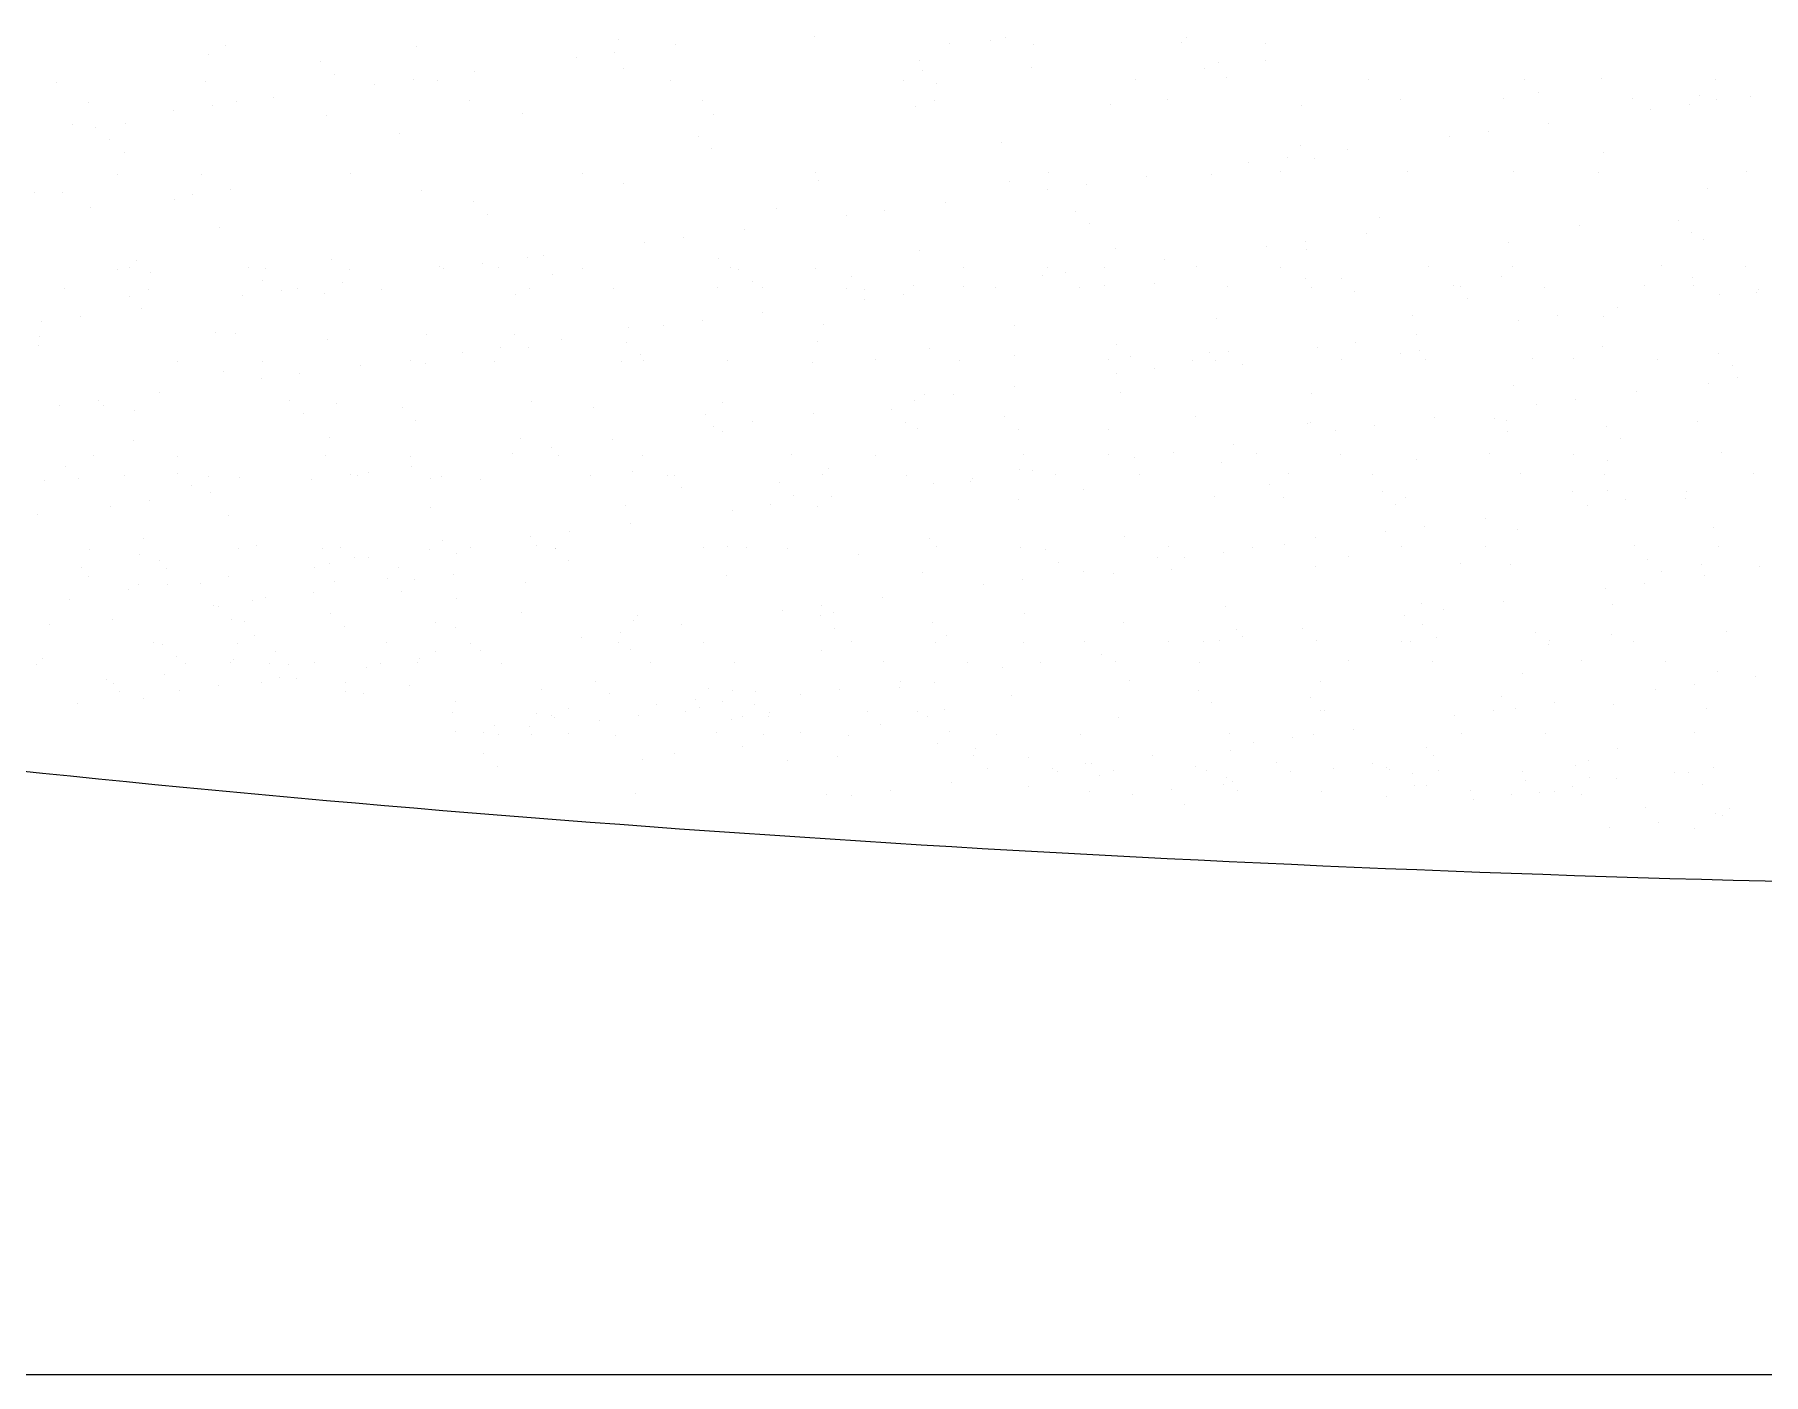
# Model space of a CAD drawing. Header units: millimetres. Extents: x -394 to 6212, y -2458 to 809.
# Drawn here: x 4822.41 to 4845.56, y -2280.17 to -2262.24 of the extents above; entities that cross this region are included whole.
import ezdxf

# ---------------------------------------------------------------- set-up
doc = ezdxf.new("R2010")
doc.units = ezdxf.units.MM
doc.layers.add('2', color=2, linetype='Continuous', lineweight=18, true_color=0xffff00)
doc.layers.add('LAYER2', color=2, linetype='Continuous', lineweight=25)

msp = doc.modelspace()

# ---------------------------------------------------------------- linework, layer by layer
at = {"layer": '2'}
for p, q in [((4824.97283, -2262.38586), (4824.97283, -2262.38586)), ((4830.23181, -2262.30082), (4830.23181, -2262.30082)), ((4830.9955, -2262.37256), (4830.9955, -2262.37256)), ((4832.8494, -2262.26743), (4832.8494, -2262.26743)), ((4834.65643, -2262.35442), (4834.65643, -2262.35442)), ((4835.21428, -2262.31034), (4835.21428, -2262.31034)), ((4835.40749, -2262.2797), (4835.40749, -2262.2797)), ((4835.78254, -2262.36304), (4835.78254, -2262.36304)), ((4837.77057, -2262.34876), (4837.77057, -2262.34876)), ((4837.83187, -2262.27695), (4837.83187, -2262.27695)), ((4838.89668, -2262.35738), (4838.89668, -2262.35738)), ((4824.73523, -2262.50055), (4824.73523, -2262.50055)), ((4826.23968, -2262.59822), (4826.23968, -2262.59822)), ((4827.53092, -2262.39813), (4827.53092, -2262.39813)), ((4829.662, -2262.54812), (4829.662, -2262.54812)), ((4830.18251, -2262.47959), (4830.18251, -2262.47959)), ((4834.25932, -2262.57884), (4834.25932, -2262.57884)), ((4838.26077, -2262.61321), (4838.26077, -2262.61321)), ((4838.8905, -2262.58162), (4838.8905, -2262.58162)), ((4826.424, -2262.76711), (4826.424, -2262.76711)), ((4827.49074, -2262.83397), (4827.49074, -2262.83397)), ((4828.30373, -2262.72694), (4828.30373, -2262.72694)), ((4830.30011, -2262.68664), (4830.30011, -2262.68664)), ((4830.92746, -2262.85088), (4830.92746, -2262.85088)), ((4834.0416, -2262.84523), (4834.0416, -2262.84523)), ((4834.30156, -2262.72101), (4834.30156, -2262.72101)), ((4835.76377, -2262.67651), (4835.76377, -2262.67651)), ((4837.15574, -2262.83957), (4837.15574, -2262.83957)), ((4838.07751, -2262.68865), (4838.07751, -2262.68865)), ((4838.36199, -2262.80943), (4838.36199, -2262.80943)), ((4840.26988, -2262.83391), (4840.26988, -2262.83391)), ((4842.36344, -2262.8438), (4842.36344, -2262.8438)), ((4843.38402, -2262.82825), (4843.38402, -2262.82825)), ((4844.91943, -2262.83455), (4844.91943, -2262.83455)), ((4822.71114, -2262.87648), (4822.71114, -2262.87648)), ((4824.69917, -2262.8622), (4824.69917, -2262.8622)), ((4825.61195, -2263.08132), (4825.61195, -2263.08132)), ((4826.97023, -2262.9025), (4826.97023, -2262.9025)), ((4827.81332, -2262.85654), (4827.81332, -2262.85654)), ((4834.48588, -2262.8899), (4834.48588, -2262.8899)), ((4842.54776, -2263.01269), (4842.54776, -2263.01269)), ((4844.69576, -2263.0532), (4844.69576, -2263.0532)), ((4845.37636, -2263.06843), (4845.37636, -2263.06843)), ((4823.13284, -2263.14513), (4823.13284, -2263.14513)), ((4824.27846, -2263.25688), (4824.27846, -2263.25688)), ((4824.79897, -2263.18835), (4824.79897, -2263.18835)), ((4825.12087, -2263.13085), (4825.12087, -2263.13085)), ((4828.23501, -2263.12519), (4828.23501, -2263.12519)), ((4828.94261, -2263.29006), (4828.94261, -2263.29006)), ((4831.34915, -2263.11953), (4831.34915, -2263.11953)), ((4831.5007, -2263.30233), (4831.5007, -2263.30233)), ((4834.2016, -2263.20502), (4834.2016, -2263.20502)), ((4834.46329, -2263.11388), (4834.46329, -2263.11388)), ((4836.81919, -2263.17163), (4836.81919, -2263.17163)), ((4837.57744, -2263.10822), (4837.57744, -2263.10822)), ((4839.37728, -2263.1839), (4839.37728, -2263.1839)), ((4840.69158, -2263.10256), (4840.69158, -2263.10256)), ((4842.07817, -2263.08659), (4842.07817, -2263.08659)), ((4843.80572, -2263.0969), (4843.80572, -2263.0969)), ((4844.04286, -2263.24399), (4844.04286, -2263.24399)), ((4844.56337, -2263.17547), (4844.56337, -2263.17547)), ((4844.93183, -2263.10552), (4844.93183, -2263.10552)), ((4822.92018, -2263.4357), (4822.92018, -2263.4357)), ((4823.23355, -2263.47589), (4823.23355, -2263.47589)), ((4823.62413, -2263.42075), (4823.62413, -2263.42075)), ((4826.32502, -2263.32344), (4826.32502, -2263.32344)), ((4841.8716, -2263.52984), (4841.8716, -2263.52984)), ((4842.68459, -2263.42281), (4842.68459, -2263.42281)), ((4823.41787, -2263.64479), (4823.41787, -2263.64479)), ((4827.29398, -2263.56431), (4827.29398, -2263.56431)), ((4831.29543, -2263.59868), (4831.29543, -2263.59868)), ((4831.47975, -2263.76758), (4831.47975, -2263.76758)), ((4835.35587, -2263.6871), (4835.35587, -2263.6871)), ((4839.35732, -2263.72147), (4839.35732, -2263.72147)), ((4839.99281, -2263.77719), (4839.99281, -2263.77719)), ((4841.35109, -2263.59837), (4841.35109, -2263.59837)), ((4823.61578, -2263.81355), (4823.61578, -2263.81355)), ((4838.65932, -2263.95275), (4838.65932, -2263.95275)), ((4839.17983, -2263.88422), (4839.17983, -2263.88422)), ((4839.54164, -2263.89037), (4839.54164, -2263.89037)), ((4843.41775, -2263.80989), (4843.41775, -2263.80989)), ((4823.52483, -2264.10365), (4823.52483, -2264.10365)), ((4824.65094, -2264.11227), (4824.65094, -2264.11227)), ((4826.63897, -2264.09799), (4826.63897, -2264.09799)), ((4829.75312, -2264.09233), (4829.75312, -2264.09233)), ((4830.29481, -2264.22764), (4830.29481, -2264.22764)), ((4832.86726, -2264.08667), (4832.86726, -2264.08667)), ((4832.9124, -2264.19425), (4832.9124, -2264.19425)), ((4835.47049, -2264.20652), (4835.47049, -2264.20652)), ((4835.9814, -2264.08102), (4835.9814, -2264.08102)), ((4836.48806, -2264.2386), (4836.48806, -2264.2386)), ((4837.30104, -2264.13157), (4837.30104, -2264.13157)), ((4838.17138, -2264.10922), (4838.17138, -2264.10922)), ((4839.09554, -2264.07536), (4839.09554, -2264.07536)), ((4840.78897, -2264.07583), (4840.78897, -2264.07583)), ((4842.20968, -2264.0697), (4842.20968, -2264.0697)), ((4843.34706, -2264.0881), (4843.34706, -2264.0881)), ((4845.32382, -2264.06404), (4845.32382, -2264.06404)), ((4822.41823, -2264.34607), (4822.41823, -2264.34607)), ((4822.78341, -2264.34432), (4822.78341, -2264.34432)), ((4824.28786, -2264.44199), (4824.28786, -2264.44199)), ((4824.52272, -2264.37472), (4824.52272, -2264.37472)), ((4825.03582, -2264.31268), (4825.03582, -2264.31268)), ((4827.59391, -2264.32495), (4827.59391, -2264.32495)), ((4835.96755, -2264.30713), (4835.96755, -2264.30713)), ((4844.80764, -2264.29331), (4844.80764, -2264.29331)), ((4823.16444, -2264.55354), (4823.16444, -2264.55354)), ((4828.28931, -2264.47636), (4828.28931, -2264.47636)), ((4828.47363, -2264.64526), (4828.47363, -2264.64526)), ((4832.34974, -2264.56478), (4832.34974, -2264.56478)), ((4833.27577, -2264.66151), (4833.27577, -2264.66151)), ((4833.79628, -2264.59298), (4833.79628, -2264.59298)), ((4834.60927, -2264.48595), (4834.60927, -2264.48595)), ((4836.35119, -2264.59915), (4836.35119, -2264.59915)), ((4840.41162, -2264.68757), (4840.41162, -2264.68757)), ((4824.88467, -2264.81506), (4824.88467, -2264.81506)), ((4831.91749, -2264.84033), (4831.91749, -2264.84033)), ((4836.53551, -2264.76805), (4836.53551, -2264.76805)), ((4840.23708, -2264.89504), (4840.23708, -2264.89504)), ((4843.09295, -2264.79317), (4843.09295, -2264.79317)), ((4844.41308, -2264.72194), (4844.41308, -2264.72194)), ((4844.59739, -2264.89083), (4844.59739, -2264.89083)), ((4830.584, -2265.01589), (4830.584, -2265.01589)), ((4831.10451, -2264.94736), (4831.10451, -2264.94736)), ((4834.26459, -2265.13184), (4834.26459, -2265.13184)), ((4836.88218, -2265.09845), (4836.88218, -2265.09845)), ((4838.90358, -2265.07059), (4838.90358, -2265.07059)), ((4839.42409, -2265.00207), (4839.42409, -2265.00207)), ((4839.44027, -2265.11072), (4839.44027, -2265.11072)), ((4842.14116, -2265.01341), (4842.14116, -2265.01341)), ((4844.75875, -2264.98003), (4844.75875, -2264.98003)), ((4823.51877, -2265.38058), (4823.51877, -2265.38058)), ((4823.68712, -2265.34758), (4823.68712, -2265.34758)), ((4823.77873, -2265.25636), (4823.77873, -2265.25636)), ((4825.28318, -2265.35403), (4825.28318, -2265.35403)), ((4825.5068, -2265.36631), (4825.5068, -2265.36631)), ((4826.38802, -2265.25027), (4826.38802, -2265.25027)), ((4826.63291, -2265.37492), (4826.63291, -2265.37492)), ((4827.83917, -2265.34478), (4827.83917, -2265.34478)), ((4827.89223, -2265.37026), (4827.89223, -2265.37026)), ((4828.41274, -2265.30174), (4828.41274, -2265.30174)), ((4828.62094, -2265.36065), (4828.62094, -2265.36065)), ((4829.00561, -2265.21688), (4829.00561, -2265.21688)), ((4829.22572, -2265.19471), (4829.22572, -2265.19471)), ((4829.74705, -2265.36927), (4829.74705, -2265.36927)), ((4831.5637, -2265.22915), (4831.5637, -2265.22915)), ((4831.73509, -2265.35499), (4831.73509, -2265.35499)), ((4831.84062, -2265.37915), (4831.84062, -2265.37915)), ((4832.8612, -2265.36361), (4832.8612, -2265.36361)), ((4834.84923, -2265.34933), (4834.84923, -2265.34933)), ((4835.97534, -2265.35795), (4835.97534, -2265.35795)), ((4836.73232, -2265.35645), (4836.73232, -2265.35645)), ((4837.5453, -2265.24941), (4837.5453, -2265.24941)), ((4837.96337, -2265.34367), (4837.96337, -2265.34367)), ((4839.08948, -2265.35229), (4839.08948, -2265.35229)), ((4841.07751, -2265.33801), (4841.07751, -2265.33801)), ((4842.20362, -2265.34663), (4842.20362, -2265.34663)), ((4844.19165, -2265.33235), (4844.19165, -2265.33235)), ((4845.31776, -2265.34097), (4845.31776, -2265.34097)), ((4823.96305, -2265.42526), (4823.96305, -2265.42526)), ((4825.4675, -2265.52293), (4825.4675, -2265.52293)), ((4826.53395, -2265.54908), (4826.53395, -2265.54908)), ((4829.34361, -2265.44245), (4829.34361, -2265.44245)), ((4831.55534, -2265.62195), (4831.55534, -2265.62195)), ((4832.02494, -2265.54805), (4832.02494, -2265.54805)), ((4832.15678, -2265.62364), (4832.15678, -2265.62364)), ((4833.34506, -2265.47682), (4833.34506, -2265.47682)), ((4834.17293, -2265.58856), (4834.17293, -2265.58856)), ((4834.85353, -2265.60379), (4834.85353, -2265.60379)), ((4835.27092, -2265.61798), (4835.27092, -2265.61798)), ((4835.90105, -2265.46757), (4835.90105, -2265.46757)), ((4836.21181, -2265.42497), (4836.21181, -2265.42497)), ((4836.39703, -2265.6266), (4836.39703, -2265.6266)), ((4836.73102, -2265.60083), (4836.73102, -2265.60083)), ((4837.4055, -2265.56524), (4837.4055, -2265.56524)), ((4838.38506, -2265.61232), (4838.38506, -2265.61232)), ((4839.43192, -2265.50352), (4839.43192, -2265.50352)), ((4839.51118, -2265.62094), (4839.51118, -2265.62094)), ((4839.9025, -2265.50194), (4839.9025, -2265.50194)), ((4841.40695, -2265.59961), (4841.40695, -2265.59961)), ((4841.49921, -2265.60666), (4841.49921, -2265.60666)), ((4842.04951, -2265.47013), (4842.04951, -2265.47013)), ((4842.62532, -2265.61528), (4842.62532, -2265.61528)), ((4843.96293, -2265.59036), (4843.96293, -2265.59036)), ((4844.6076, -2265.4824), (4844.6076, -2265.4824)), ((4844.61335, -2265.601), (4844.61335, -2265.601)), ((4822.81436, -2265.64061), (4822.81436, -2265.64061)), ((4823.67877, -2265.74038), (4823.67877, -2265.74038)), ((4823.94047, -2265.64923), (4823.94047, -2265.64923)), ((4825.20046, -2265.72464), (4825.20046, -2265.72464)), ((4825.72096, -2265.65612), (4825.72096, -2265.65612)), ((4825.9285, -2265.63496), (4825.9285, -2265.63496)), ((4826.29636, -2265.70699), (4826.29636, -2265.70699)), ((4827.05461, -2265.64357), (4827.05461, -2265.64357)), ((4828.85445, -2265.71926), (4828.85445, -2265.71926)), ((4829.04264, -2265.6293), (4829.04264, -2265.6293)), ((4830.16875, -2265.63792), (4830.16875, -2265.63792)), ((4833.28289, -2265.63226), (4833.28289, -2265.63226)), ((4833.52004, -2265.77935), (4833.52004, -2265.77935)), ((4833.52938, -2265.64572), (4833.52938, -2265.64572)), ((4834.04055, -2265.71082), (4834.04055, -2265.71082)), ((4840.08682, -2265.67084), (4840.08682, -2265.67084)), ((4841.59127, -2265.76851), (4841.59127, -2265.76851)), ((4844.96486, -2265.71176), (4844.96486, -2265.71176)), ((4845.46738, -2265.68803), (4845.46738, -2265.68803)), ((4845.48537, -2265.64323), (4845.48537, -2265.64323)), ((4822.50868, -2266.07902), (4822.50868, -2266.07902)), ((4823.02919, -2266.0105), (4823.02919, -2266.0105)), ((4823.84218, -2265.90346), (4823.84218, -2265.90346)), ((4831.34877, -2266.0652), (4831.34877, -2266.0652)), ((4832.16176, -2265.95817), (4832.16176, -2265.95817)), ((4838.23437, -2266.03604), (4838.23437, -2266.03604)), ((4840.85196, -2266.00265), (4840.85196, -2266.00265)), ((4842.27309, -2266.06614), (4842.27309, -2266.06614)), ((4842.7936, -2265.99761), (4842.7936, -2265.99761)), ((4843.41005, -2266.01492), (4843.41005, -2266.01492)), ((4843.60658, -2265.89058), (4843.60658, -2265.89058)), ((4822.48123, -2266.27289), (4822.48123, -2266.27289)), ((4824.83304, -2266.22246), (4824.83304, -2266.22246)), ((4825.09882, -2266.23951), (4825.09882, -2266.23951)), ((4826.33749, -2266.32013), (4826.33749, -2266.32013)), ((4827.65691, -2266.25177), (4827.65691, -2266.25177)), ((4828.83449, -2266.25683), (4828.83449, -2266.25683)), ((4829.46998, -2266.31255), (4829.46998, -2266.31255)), ((4830.3578, -2266.15447), (4830.3578, -2266.15447)), ((4830.82826, -2266.13373), (4830.82826, -2266.13373)), ((4832.97539, -2266.12108), (4832.97539, -2266.12108)), ((4835.53348, -2266.13335), (4835.53348, -2266.13335)), ((4840.91481, -2266.24496), (4840.91481, -2266.24496)), ((4822.46137, -2266.40061), (4822.46137, -2266.40061)), ((4828.13649, -2266.48811), (4828.13649, -2266.48811)), ((4828.657, -2266.41958), (4828.657, -2266.41958)), ((4829.01881, -2266.42573), (4829.01881, -2266.42573)), ((4830.33894, -2266.3545), (4830.33894, -2266.3545)), ((4830.52326, -2266.5234), (4830.52326, -2266.5234)), ((4832.89492, -2266.34525), (4832.89492, -2266.34525)), ((4834.39937, -2266.44292), (4834.39937, -2266.44292)), ((4835.52513, -2266.52615), (4835.52513, -2266.52615)), ((4836.89637, -2266.37962), (4836.89637, -2266.37962)), ((4837.08069, -2266.54852), (4837.08069, -2266.54852)), ((4838.14272, -2266.49276), (4838.14272, -2266.49276)), ((4838.40082, -2266.47729), (4838.40082, -2266.47729)), ((4839.58132, -2266.42052), (4839.58132, -2266.42052)), ((4840.10182, -2266.35199), (4840.10182, -2266.35199)), ((4840.70081, -2266.50503), (4840.70081, -2266.50503)), ((4840.95681, -2266.46804), (4840.95681, -2266.46804)), ((4843.4017, -2266.40772), (4843.4017, -2266.40772)), ((4844.95826, -2266.50241), (4844.95826, -2266.50241)), ((4824.33246, -2266.60775), (4824.33246, -2266.60775)), ((4824.94766, -2266.74188), (4824.94766, -2266.74188)), ((4825.45857, -2266.61637), (4825.45857, -2266.61637)), ((4825.96523, -2266.77396), (4825.96523, -2266.77396)), ((4826.77821, -2266.66693), (4826.77821, -2266.66693)), ((4827.4466, -2266.60209), (4827.4466, -2266.60209)), ((4827.64855, -2266.64457), (4827.64855, -2266.64457)), ((4828.57271, -2266.61071), (4828.57271, -2266.61071)), ((4830.26614, -2266.61119), (4830.26614, -2266.61119)), ((4830.56074, -2266.59644), (4830.56074, -2266.59644)), ((4831.68686, -2266.60505), (4831.68686, -2266.60505)), ((4832.82423, -2266.62345), (4832.82423, -2266.62345)), ((4833.67489, -2266.59078), (4833.67489, -2266.59078)), ((4834.801, -2266.5994), (4834.801, -2266.5994)), ((4836.78903, -2266.58512), (4836.78903, -2266.58512)), ((4836.88954, -2266.7749), (4836.88954, -2266.7749)), ((4837.41005, -2266.70637), (4837.41005, -2266.70637)), ((4837.91514, -2266.59374), (4837.91514, -2266.59374)), ((4838.22304, -2266.59934), (4838.22304, -2266.59934)), ((4838.58514, -2266.64619), (4838.58514, -2266.64619)), ((4839.90317, -2266.57946), (4839.90317, -2266.57946)), ((4841.02928, -2266.58808), (4841.02928, -2266.58808)), ((4842.46126, -2266.56571), (4842.46126, -2266.56571)), ((4843.01731, -2266.5738), (4843.01731, -2266.5738)), ((4844.14342, -2266.58242), (4844.14342, -2266.58242)), ((4845.14258, -2266.67131), (4845.14258, -2266.67131)), ((4825.44472, -2266.84249), (4825.44472, -2266.84249)), ((4835.53126, -2266.95372), (4835.53126, -2266.95372)), ((4842.20416, -2266.94024), (4842.20416, -2266.94024)), ((4843.85084, -2267.00842), (4843.85084, -2267.00842)), ((4844.82175, -2266.90685), (4844.82175, -2266.90685)), ((4845.20912, -2266.8296), (4845.20912, -2266.8296)), ((4822.75295, -2267.19686), (4822.75295, -2267.19686)), ((4823.27345, -2267.12834), (4823.27345, -2267.12834)), ((4823.33136, -2267.1978), (4823.33136, -2267.1978)), ((4824.08644, -2267.02131), (4824.08644, -2267.02131)), ((4825.82836, -2267.13451), (4825.82836, -2267.13451)), ((4826.45101, -2267.17709), (4826.45101, -2267.17709)), ((4827.33281, -2267.23217), (4827.33281, -2267.23217)), ((4829.0686, -2267.1437), (4829.0686, -2267.1437)), ((4829.8888, -2267.22292), (4829.8888, -2267.22292)), ((4831.62669, -2267.15597), (4831.62669, -2267.15597)), ((4834.19777, -2267.12927), (4834.19777, -2267.12927)), ((4834.32758, -2267.05866), (4834.32758, -2267.05866)), ((4834.71828, -2267.06075), (4834.71828, -2267.06075)), ((4836.94517, -2267.02528), (4836.94517, -2267.02528)), ((4839.50326, -2267.03755), (4839.50326, -2267.03755)), ((4842.51735, -2267.18398), (4842.51735, -2267.18398)), ((4843.03786, -2267.11546), (4843.03786, -2267.11546)), ((4823.75012, -2267.2744), (4823.75012, -2267.2744)), ((4826.01268, -2267.3034), (4826.01268, -2267.3034)), ((4827.51713, -2267.40107), (4827.51713, -2267.40107)), ((4831.39324, -2267.32059), (4831.39324, -2267.32059)), ((4832.02651, -2267.41513), (4832.02651, -2267.41513)), ((4832.83949, -2267.3081), (4832.83949, -2267.3081)), ((4833.89025, -2267.2573), (4833.89025, -2267.2573)), ((4834.07457, -2267.42619), (4834.07457, -2267.42619)), ((4835.3947, -2267.35496), (4835.3947, -2267.35496)), ((4837.95068, -2267.34571), (4837.95068, -2267.34571)), ((4839.45513, -2267.44338), (4839.45513, -2267.44338)), ((4839.49491, -2267.43035), (4839.49491, -2267.43035)), ((4840.34609, -2267.46983), (4840.34609, -2267.46983)), ((4841.15907, -2267.3628), (4841.15907, -2267.3628)), ((4841.95213, -2267.38009), (4841.95213, -2267.38009)), ((4842.1125, -2267.39696), (4842.1125, -2267.39696)), ((4843.45658, -2267.47775), (4843.45658, -2267.47775)), ((4844.67059, -2267.40923), (4844.67059, -2267.40923)), ((4823.74176, -2267.6672), (4823.74176, -2267.6672)), ((4826.35935, -2267.63381), (4826.35935, -2267.63381)), ((4828.91744, -2267.64608), (4828.91744, -2267.64608)), ((4830.14772, -2267.66247), (4830.14772, -2267.66247)), ((4831.506, -2267.48365), (4831.506, -2267.48365)), ((4831.61834, -2267.54877), (4831.61834, -2267.54877)), ((4834.23593, -2267.51538), (4834.23593, -2267.51538)), ((4835.57901, -2267.52386), (4835.57901, -2267.52386)), ((4836.79402, -2267.52765), (4836.79402, -2267.52765)), ((4839.82558, -2267.53836), (4839.82558, -2267.53836)), ((4842.13645, -2267.54898), (4842.13645, -2267.54898)), ((4843.6409, -2267.64665), (4843.6409, -2267.64665)), ((4823.20029, -2267.87607), (4823.20029, -2267.87607)), ((4824.3264, -2267.88469), (4824.3264, -2267.88469)), ((4826.31443, -2267.87041), (4826.31443, -2267.87041)), ((4827.44054, -2267.87903), (4827.44054, -2267.87903)), ((4828.81422, -2267.83803), (4828.81422, -2267.83803)), ((4829.33473, -2267.76951), (4829.33473, -2267.76951)), ((4829.42857, -2267.86475), (4829.42857, -2267.86475)), ((4830.55468, -2267.87337), (4830.55468, -2267.87337)), ((4832.54271, -2267.85909), (4832.54271, -2267.85909)), ((4833.66882, -2267.86771), (4833.66882, -2267.86771)), ((4835.65686, -2267.85343), (4835.65686, -2267.85343)), ((4836.78297, -2267.86205), (4836.78297, -2267.86205)), ((4837.13381, -2267.89274), (4837.13381, -2267.89274)), ((4837.65431, -2267.82421), (4837.65431, -2267.82421)), ((4838.4673, -2267.71718), (4838.4673, -2267.71718)), ((4838.771, -2267.84777), (4838.771, -2267.84777)), ((4839.89711, -2267.85639), (4839.89711, -2267.85639)), ((4840.91496, -2267.92947), (4840.91496, -2267.92947)), ((4841.88514, -2267.84211), (4841.88514, -2267.84211)), ((4843.01125, -2267.85073), (4843.01125, -2267.85073)), ((4843.47305, -2267.94174), (4843.47305, -2267.94174)), ((4844.99928, -2267.83645), (4844.99928, -2267.83645)), ((4822.82224, -2268.01218), (4822.82224, -2268.01218)), ((4823.62198, -2268.14472), (4823.62198, -2268.14472)), ((4824.32668, -2268.10985), (4824.32668, -2268.10985)), ((4824.7481, -2268.15334), (4824.7481, -2268.15334)), ((4825.16181, -2268.16633), (4825.16181, -2268.16633)), ((4826.64296, -2268.12388), (4826.64296, -2268.12388)), ((4826.73613, -2268.13906), (4826.73613, -2268.13906)), ((4826.88267, -2268.1006), (4826.88267, -2268.1006)), ((4827.45594, -2268.01685), (4827.45594, -2268.01685)), ((4827.86224, -2268.14768), (4827.86224, -2268.14768)), ((4829.85027, -2268.1334), (4829.85027, -2268.1334)), ((4830.42079, -2268.08129), (4830.42079, -2268.08129)), ((4830.88412, -2268.13497), (4830.88412, -2268.13497)), ((4830.97638, -2268.14202), (4830.97638, -2268.14202)), ((4832.96441, -2268.12774), (4832.96441, -2268.12774)), ((4833.03838, -2268.0479), (4833.03838, -2268.0479)), ((4834.09052, -2268.13636), (4834.09052, -2268.13636)), ((4835.59647, -2268.06017), (4835.59647, -2268.06017)), ((4835.77553, -2268.07156), (4835.77553, -2268.07156)), ((4836.07855, -2268.12208), (4836.07855, -2268.12208)), ((4837.20466, -2268.1307), (4837.20466, -2268.1307)), ((4838.29737, -2267.96286), (4838.29737, -2267.96286)), ((4839.19269, -2268.11642), (4839.19269, -2268.11642)), ((4840.3188, -2268.12504), (4840.3188, -2268.12504)), ((4842.30683, -2268.11076), (4842.30683, -2268.11076)), ((4843.43295, -2268.11938), (4843.43295, -2268.11938)), ((4845.42098, -2268.1051), (4845.42098, -2268.1051)), ((4822.54422, -2268.19972), (4822.54422, -2268.19972)), ((4823.00656, -2268.18108), (4823.00656, -2268.18108)), ((4824.511, -2268.27875), (4824.511, -2268.27875)), ((4824.76417, -2268.37123), (4824.76417, -2268.37123)), ((4826.12245, -2268.19241), (4826.12245, -2268.19241)), ((4827.7199, -2268.1786), (4827.7199, -2268.1786)), ((4828.38712, -2268.19827), (4828.38712, -2268.19827)), ((4831.06844, -2268.30387), (4831.06844, -2268.30387)), ((4832.38857, -2268.23264), (4832.38857, -2268.23264)), ((4832.57289, -2268.40154), (4832.57289, -2268.40154)), ((4834.44203, -2268.24712), (4834.44203, -2268.24712)), ((4834.94455, -2268.22339), (4834.94455, -2268.22339)), ((4834.96254, -2268.17859), (4834.96254, -2268.17859)), ((4836.449, -2268.32106), (4836.449, -2268.32106)), ((4838.94601, -2268.25776), (4838.94601, -2268.25776)), ((4840.45045, -2268.35543), (4840.45045, -2268.35543)), ((4843.00644, -2268.34618), (4843.00644, -2268.34618)), ((4843.46469, -2268.33454), (4843.46469, -2268.33454)), ((4844.52858, -2268.35835), (4844.52858, -2268.35835)), ((4823.43068, -2268.54679), (4823.43068, -2268.54679)), ((4823.95119, -2268.47826), (4823.95119, -2268.47826)), ((4827.71155, -2268.5714), (4827.71155, -2268.5714)), ((4830.32914, -2268.53801), (4830.32914, -2268.53801)), ((4831.75026, -2268.6015), (4831.75026, -2268.6015)), ((4832.27077, -2268.53297), (4832.27077, -2268.53297)), ((4832.88723, -2268.55028), (4832.88723, -2268.55028)), ((4833.08375, -2268.42594), (4833.08375, -2268.42594)), ((4835.58812, -2268.45297), (4835.58812, -2268.45297)), ((4838.20571, -2268.41958), (4838.20571, -2268.41958)), ((4839.13032, -2268.42666), (4839.13032, -2268.42666)), ((4840.63477, -2268.52433), (4840.63477, -2268.52433)), ((4840.7638, -2268.43185), (4840.7638, -2268.43185)), ((4843.19508, -2268.53391), (4843.19508, -2268.53391)), ((4843.71559, -2268.46538), (4843.71559, -2268.46538)), ((4844.51089, -2268.44385), (4844.51089, -2268.44385)), ((4822.45256, -2268.65644), (4822.45256, -2268.65644)), ((4825.01065, -2268.66871), (4825.01065, -2268.66871)), ((4830.39198, -2268.78032), (4830.39198, -2268.78032)), ((4841.02382, -2268.81976), (4841.02382, -2268.81976)), ((4841.8368, -2268.71273), (4841.8368, -2268.71273)), ((4842.26715, -2268.86706), (4842.26715, -2268.86706)), ((4844.88474, -2268.83367), (4844.88474, -2268.83367)), ((4823.87654, -2268.97828), (4823.87654, -2268.97828)), ((4825.38099, -2269.07594), (4825.38099, -2269.07594)), ((4827.87799, -2269.01265), (4827.87799, -2269.01265)), ((4829.05849, -2268.95588), (4829.05849, -2268.95588)), ((4829.13159, -2269.07053), (4829.13159, -2269.07053)), ((4829.579, -2268.88735), (4829.579, -2268.88735)), ((4831.36837, -2269.10054), (4831.36837, -2269.10054)), ((4831.68968, -2269.0828), (4831.68968, -2269.0828)), ((4834.39058, -2268.98549), (4834.39058, -2268.98549)), ((4834.48251, -2269.09488), (4834.48251, -2269.09488)), ((4837.00817, -2268.9521), (4837.00817, -2268.9521)), ((4837.59666, -2269.08922), (4837.59666, -2269.08922)), ((4838.72277, -2269.09784), (4838.72277, -2269.09784)), ((4839.14503, -2269.06711), (4839.14503, -2269.06711)), ((4839.56626, -2268.96437), (4839.56626, -2268.96437)), ((4840.50331, -2268.88828), (4840.50331, -2268.88828)), ((4840.7108, -2269.08356), (4840.7108, -2269.08356)), ((4841.83691, -2269.09218), (4841.83691, -2269.09218)), ((4843.82494, -2269.0779), (4843.82494, -2269.0779)), ((4844.95105, -2269.08652), (4844.95105, -2269.08652)), ((4823.15206, -2269.12613), (4823.15206, -2269.12613)), ((4823.81311, -2269.20122), (4823.81311, -2269.20122)), ((4824.08236, -2269.27191), (4824.08236, -2269.27191)), ((4825.14009, -2269.11186), (4825.14009, -2269.11186)), ((4826.2662, -2269.12048), (4826.2662, -2269.12048)), ((4826.36671, -2269.31025), (4826.36671, -2269.31025)), ((4826.514, -2269.10392), (4826.514, -2269.10392)), ((4826.69995, -2269.23852), (4826.69995, -2269.23852)), ((4826.88722, -2269.24173), (4826.88722, -2269.24173)), ((4827.70021, -2269.1347), (4827.70021, -2269.1347)), ((4828.06231, -2269.18154), (4828.06231, -2269.18154)), ((4828.25423, -2269.1062), (4828.25423, -2269.1062)), ((4829.38034, -2269.11482), (4829.38034, -2269.11482)), ((4829.38244, -2269.11032), (4829.38244, -2269.11032)), ((4829.56676, -2269.27921), (4829.56676, -2269.27921)), ((4831.93843, -2269.10106), (4831.93843, -2269.10106)), ((4832.49448, -2269.10916), (4832.49448, -2269.10916)), ((4833.44288, -2269.19873), (4833.44288, -2269.19873)), ((4835.60863, -2269.1035), (4835.60863, -2269.1035)), ((4835.93988, -2269.13544), (4835.93988, -2269.13544)), ((4836.1242, -2269.30433), (4836.1242, -2269.30433)), ((4837.44433, -2269.2331), (4837.44433, -2269.2331)), ((4837.81154, -2269.24266), (4837.81154, -2269.24266)), ((4838.33205, -2269.17414), (4838.33205, -2269.17414)), ((4840.00031, -2269.22385), (4840.00031, -2269.22385)), ((4841.50476, -2269.32152), (4841.50476, -2269.32152)), ((4842.17549, -2269.32378), (4842.17549, -2269.32378)), ((4844.00176, -2269.25823), (4844.00176, -2269.25823)), ((4823.04818, -2269.37268), (4823.04818, -2269.37268)), ((4823.13466, -2269.48515), (4823.13466, -2269.48515)), ((4824.17429, -2269.3813), (4824.17429, -2269.3813)), ((4825.00844, -2269.48907), (4825.00844, -2269.48907)), ((4826.16232, -2269.36702), (4826.16232, -2269.36702)), ((4826.42235, -2269.56063), (4826.42235, -2269.56063)), ((4827.13611, -2269.51952), (4827.13611, -2269.51952)), ((4827.28844, -2269.37564), (4827.28844, -2269.37564)), ((4827.50332, -2269.52908), (4827.50332, -2269.52908)), ((4828.02383, -2269.46056), (4828.02383, -2269.46056)), ((4831.68133, -2269.4756), (4831.68133, -2269.4756)), ((4834.29892, -2269.44221), (4834.29892, -2269.44221)), ((4835.64027, -2269.52852), (4835.64027, -2269.52852)), ((4836.45326, -2269.42148), (4836.45326, -2269.42148)), ((4836.85701, -2269.45448), (4836.85701, -2269.45448)), ((4837.62865, -2269.402), (4837.62865, -2269.402)), ((4839.5579, -2269.35717), (4839.5579, -2269.35717)), ((4844.18608, -2269.42712), (4844.18608, -2269.42712)), ((4844.73358, -2269.33605), (4844.73358, -2269.33605)), ((4844.77284, -2269.47619), (4844.77284, -2269.47619)), ((4845.50621, -2269.35589), (4845.50621, -2269.35589)), ((4823.67494, -2269.66463), (4823.67494, -2269.66463)), ((4823.80476, -2269.59402), (4823.80476, -2269.59402)), ((4824.19545, -2269.59611), (4824.19545, -2269.59611)), ((4824.6391, -2269.58282), (4824.6391, -2269.58282)), ((4825.5024, -2269.77104), (4825.5024, -2269.77104)), ((4826.14504, -2269.7079), (4826.14504, -2269.7079)), ((4827.32043, -2269.68842), (4827.32043, -2269.68842)), ((4828.06049, -2269.78331), (4828.06049, -2269.78331)), ((4828.98044, -2269.5729), (4828.98044, -2269.5729)), ((4833.76149, -2269.77586), (4833.76149, -2269.77586)), ((4835.11977, -2269.59704), (4835.11977, -2269.59704)), ((4843.43935, -2269.65175), (4843.43935, -2269.65175)), ((4843.95986, -2269.58322), (4843.95986, -2269.58322)), ((4822.88481, -2269.80443), (4822.88481, -2269.80443)), ((4824.81155, -2269.88346), (4824.81155, -2269.88346)), ((4824.87187, -2269.89032), (4824.87187, -2269.89032)), ((4825.33205, -2269.81494), (4825.33205, -2269.81494)), ((4826.37632, -2269.98799), (4826.37632, -2269.98799)), ((4828.9323, -2269.97874), (4828.9323, -2269.97874)), ((4830.48379, -2270.00811), (4830.48379, -2270.00811)), ((4832.42799, -2269.95142), (4832.42799, -2269.95142)), ((4832.93375, -2270.01311), (4832.93375, -2270.01311)), ((4832.9485, -2269.88289), (4832.9485, -2269.88289)), ((4833.10138, -2269.97473), (4833.10138, -2269.97473)), ((4835.65947, -2269.98699), (4835.65947, -2269.98699)), ((4838.36036, -2269.88969), (4838.36036, -2269.88969)), ((4840.74757, -2270.00613), (4840.74757, -2270.00613)), ((4840.97795, -2269.8563), (4840.97795, -2269.8563)), ((4841.26808, -2269.9376), (4841.26808, -2269.9376)), ((4842.08107, -2269.83057), (4842.08107, -2269.83057)), ((4843.53604, -2269.86857), (4843.53604, -2269.86857)), ((4822.60721, -2270.12654), (4822.60721, -2270.12654)), ((4823.45327, -2270.06228), (4823.45327, -2270.06228)), ((4825.05619, -2270.05922), (4825.05619, -2270.05922)), ((4825.2248, -2270.09315), (4825.2248, -2270.09315)), ((4826.56064, -2270.15689), (4826.56064, -2270.15689)), ((4827.78289, -2270.10542), (4827.78289, -2270.10542)), ((4828.05214, -2270.17611), (4828.05214, -2270.17611)), ((4830.25673, -2270.23727), (4830.25673, -2270.23727)), ((4830.43675, -2270.07641), (4830.43675, -2270.07641)), ((4831.06971, -2270.13024), (4831.06971, -2270.13024)), ((4833.11807, -2270.18201), (4833.11807, -2270.18201)), ((4834.4382, -2270.11078), (4834.4382, -2270.11078)), ((4836.99419, -2270.10153), (4836.99419, -2270.10153)), ((4838.49863, -2270.1992), (4838.49863, -2270.1992)), ((4839.3893, -2270.18495), (4839.3893, -2270.18495)), ((4840.99564, -2270.1359), (4840.99564, -2270.1359)), ((4842.50008, -2270.23357), (4842.50008, -2270.23357)), ((4845.05607, -2270.22432), (4845.05607, -2270.22432)), ((4824.00792, -2270.38017), (4824.00792, -2270.38017)), ((4824.12998, -2270.3972), (4824.12998, -2270.3972)), ((4825.13403, -2270.38879), (4825.13403, -2270.38879)), ((4825.35125, -2270.27341), (4825.35125, -2270.27341)), ((4827.12206, -2270.37451), (4827.12206, -2270.37451)), ((4828.24817, -2270.38313), (4828.24817, -2270.38313)), ((4828.37794, -2270.48462), (4828.37794, -2270.48462)), ((4829.73622, -2270.3058), (4829.73622, -2270.3058)), ((4830.2362, -2270.36885), (4830.2362, -2270.36885)), ((4830.39213, -2270.46483), (4830.39213, -2270.46483)), ((4831.36231, -2270.37747), (4831.36231, -2270.37747)), ((4832.95022, -2270.4771), (4832.95022, -2270.4771)), ((4833.35034, -2270.36319), (4833.35034, -2270.36319)), ((4834.47645, -2270.37181), (4834.47645, -2270.37181)), ((4834.62252, -2270.27968), (4834.62252, -2270.27968)), ((4835.65111, -2270.37979), (4835.65111, -2270.37979)), ((4836.46448, -2270.35753), (4836.46448, -2270.35753)), ((4837.5906, -2270.36615), (4837.5906, -2270.36615)), ((4838.0558, -2270.36051), (4838.0558, -2270.36051)), ((4838.2687, -2270.34641), (4838.2687, -2270.34641)), ((4838.57631, -2270.29198), (4838.57631, -2270.29198)), ((4839.57863, -2270.35187), (4839.57863, -2270.35187)), ((4840.70474, -2270.36049), (4840.70474, -2270.36049)), ((4840.82679, -2270.35868), (4840.82679, -2270.35868)), ((4841.17996, -2270.3048), (4841.17996, -2270.3048)), ((4842.6844, -2270.40247), (4842.6844, -2270.40247)), ((4842.69277, -2270.34621), (4842.69277, -2270.34621)), ((4843.52769, -2270.26137), (4843.52769, -2270.26137)), ((4843.81888, -2270.35483), (4843.81888, -2270.35483)), ((4822.44158, -2270.6631), (4822.44158, -2270.6631)), ((4822.51556, -2270.58326), (4822.51556, -2270.58326)), ((4824.3143, -2270.5661), (4824.3143, -2270.5661)), ((4824.42961, -2270.64882), (4824.42961, -2270.64882)), ((4825.03015, -2270.63533), (4825.03015, -2270.63533)), ((4825.07365, -2270.59553), (4825.07365, -2270.59553)), ((4825.55572, -2270.65744), (4825.55572, -2270.65744)), ((4825.63443, -2270.49487), (4825.63443, -2270.49487)), ((4825.81875, -2270.66377), (4825.81875, -2270.66377)), ((4826.15626, -2270.64395), (4826.15626, -2270.64395)), ((4826.8546, -2270.70862), (4826.8546, -2270.70862)), ((4827.04445, -2270.66018), (4827.04445, -2270.66018)), ((4827.54375, -2270.64316), (4827.54375, -2270.64316)), ((4827.56496, -2270.59165), (4827.56496, -2270.59165)), ((4827.77454, -2270.49822), (4827.77454, -2270.49822)), ((4828.66987, -2270.65178), (4828.66987, -2270.65178)), ((4830.6579, -2270.6375), (4830.6579, -2270.6375)), ((4831.78401, -2270.64612), (4831.78401, -2270.64612)), ((4833.77204, -2270.63184), (4833.77204, -2270.63184)), ((4834.89815, -2270.64046), (4834.89815, -2270.64046)), ((4835.36403, -2270.71489), (4835.36403, -2270.71489)), ((4835.88454, -2270.64636), (4835.88454, -2270.64636)), ((4836.69752, -2270.53933), (4836.69752, -2270.53933)), ((4836.88618, -2270.62618), (4836.88618, -2270.62618)), ((4838.01229, -2270.6348), (4838.01229, -2270.6348)), ((4840.00032, -2270.62052), (4840.00032, -2270.62052)), ((4841.12643, -2270.62914), (4841.12643, -2270.62914)), ((4843.11446, -2270.61486), (4843.11446, -2270.61486)), ((4844.24057, -2270.62348), (4844.24057, -2270.62348)), ((4823.37019, -2270.86567), (4823.37019, -2270.86567)), ((4823.46382, -2270.91826), (4823.46382, -2270.91826)), ((4824.1537, -2270.80593), (4824.1537, -2270.80593)), ((4824.87318, -2270.94603), (4824.87318, -2270.94603)), ((4825.45185, -2270.90398), (4825.45185, -2270.90398)), ((4825.68617, -2270.839), (4825.68617, -2270.839)), ((4825.92617, -2270.85642), (4825.92617, -2270.85642)), ((4826.57796, -2270.9126), (4826.57796, -2270.9126)), ((4829.92763, -2270.89079), (4829.92763, -2270.89079)), ((4834.00575, -2270.89371), (4834.00575, -2270.89371)), ((4834.45357, -2270.91231), (4834.45357, -2270.91231)), ((4837.07116, -2270.87892), (4837.07116, -2270.87892)), ((4839.62925, -2270.89119), (4839.62925, -2270.89119)), ((4842.33014, -2270.79389), (4842.33014, -2270.79389)), ((4844.63759, -2270.93315), (4844.63759, -2270.93315)), ((4844.94773, -2270.7605), (4844.94773, -2270.7605)), ((4845.45057, -2270.82612), (4845.45057, -2270.82612)), ((4823.55451, -2271.03456), (4823.55451, -2271.03456)), ((4823.8761, -2271.12805), (4823.8761, -2271.12805)), ((4824.35267, -2271.01456), (4824.35267, -2271.01456)), ((4826.577, -2271.03074), (4826.577, -2271.03074)), ((4826.82277, -2271.05783), (4826.82277, -2271.05783)), ((4827.43062, -2270.95408), (4827.43062, -2270.95408)), ((4828.05234, -2271.16514), (4828.05234, -2271.16514)), ((4829.19459, -2270.99735), (4829.19459, -2270.99735)), ((4830.11194, -2271.05968), (4830.11194, -2271.05968)), ((4831.25526, -2271.13562), (4831.25526, -2271.13562)), ((4831.43207, -2270.98846), (4831.43207, -2270.98846)), ((4831.61639, -2271.15735), (4831.61639, -2271.15735)), ((4831.75268, -2271.00962), (4831.75268, -2271.00962)), ((4832.06825, -2271.02859), (4832.06825, -2271.02859)), ((4832.67226, -2271.06926), (4832.67226, -2271.06926)), ((4833.19276, -2271.00074), (4833.19276, -2271.00074)), ((4833.98806, -2270.97921), (4833.98806, -2270.97921)), ((4835.49251, -2271.07687), (4835.49251, -2271.07687)), ((4837.98951, -2271.01358), (4837.98951, -2271.01358)), ((4838.17383, -2271.18247), (4838.17383, -2271.18247)), ((4839.49396, -2271.11125), (4839.49396, -2271.11125)), ((4842.04994, -2271.102), (4842.04994, -2271.102)), ((4842.7588, -2271.18049), (4842.7588, -2271.18049)), ((4844.11708, -2271.00167), (4844.11708, -2271.00167)), ((4822.9944, -2271.19338), (4822.9944, -2271.19338)), ((4828.00622, -2271.3092), (4828.00622, -2271.3092)), ((4829.13234, -2271.31782), (4829.13234, -2271.31782)), ((4829.33412, -2271.35476), (4829.33412, -2271.35476)), ((4829.37647, -2271.38297), (4829.37647, -2271.38297)), ((4829.55679, -2271.26281), (4829.55679, -2271.26281)), ((4830.50099, -2271.35512), (4830.50099, -2271.35512)), ((4830.73475, -2271.20415), (4830.73475, -2271.20415)), ((4831.12037, -2271.30354), (4831.12037, -2271.30354)), ((4831.31398, -2271.24808), (4831.31398, -2271.24808)), ((4831.74432, -2271.40242), (4831.74432, -2271.40242)), ((4831.89221, -2271.36703), (4831.89221, -2271.36703)), ((4832.05379, -2271.19951), (4832.05379, -2271.19951)), ((4832.23811, -2271.36841), (4832.23811, -2271.36841)), ((4832.24648, -2271.31216), (4832.24648, -2271.31216)), ((4833.55824, -2271.29718), (4833.55824, -2271.29718)), ((4834.23451, -2271.29788), (4834.23451, -2271.29788)), ((4834.36191, -2271.36903), (4834.36191, -2271.36903)), ((4834.5931, -2271.26972), (4834.5931, -2271.26972)), ((4836.92, -2271.3813), (4836.92, -2271.3813)), ((4839.6209, -2271.28399), (4839.6209, -2271.28399)), ((4839.67828, -2271.28014), (4839.67828, -2271.28014)), ((4841.42531, -2271.35605), (4841.42531, -2271.35605)), ((4841.94582, -2271.28753), (4841.94582, -2271.28753)), ((4842.23849, -2271.2506), (4842.23849, -2271.2506)), ((4843.55439, -2271.19966), (4843.55439, -2271.19966)), ((4844.79658, -2271.26287), (4844.79658, -2271.26287)), ((4828.04298, -2271.55853), (4828.04298, -2271.55853)), ((4828.42792, -2271.57785), (4828.42792, -2271.57785)), ((4828.56349, -2271.49), (4828.56349, -2271.49)), ((4828.6222, -2271.60246), (4828.6222, -2271.60246)), ((4829.04343, -2271.49973), (4829.04343, -2271.49973)), ((4829.06186, -2271.6103), (4829.06186, -2271.6103)), ((4829.55403, -2271.58647), (4829.55403, -2271.58647)), ((4829.98048, -2271.42364), (4829.98048, -2271.42364)), ((4830.18797, -2271.61892), (4830.18797, -2271.61892)), ((4831.54206, -2271.57219), (4831.54206, -2271.57219)), ((4832.176, -2271.60464), (4832.176, -2271.60464)), ((4832.66817, -2271.58081), (4832.66817, -2271.58081)), ((4833.30211, -2271.61326), (4833.30211, -2271.61326)), ((4833.74256, -2271.46608), (4833.74256, -2271.46608)), ((4834.6562, -2271.56653), (4834.6562, -2271.56653)), ((4835.29014, -2271.59898), (4835.29014, -2271.59898)), ((4836.41625, -2271.6076), (4836.41625, -2271.6076)), ((4838.40428, -2271.59332), (4838.40428, -2271.59332)), ((4839.25404, -2271.6419), (4839.25404, -2271.6419)), ((4839.5304, -2271.60194), (4839.5304, -2271.60194)), ((4840.06703, -2271.53487), (4840.06703, -2271.53487)), ((4841.51843, -2271.58766), (4841.51843, -2271.58766)), ((4842.64454, -2271.59628), (4842.64454, -2271.59628)), ((4844.63257, -2271.582), (4844.63257, -2271.582)), ((4828.42595, -2271.86613), (4828.42595, -2271.86613)), ((4830.98193, -2271.85688), (4830.98193, -2271.85688)), ((4831.88385, -2271.75983), (4831.88385, -2271.75983)), ((4834.50144, -2271.72644), (4834.50144, -2271.72644)), ((4835.00428, -2271.79206), (4835.00428, -2271.79206)), ((4838.42335, -2271.81651), (4838.42335, -2271.81651)), ((4838.73353, -2271.71043), (4838.73353, -2271.71043)), ((4841.04094, -2271.78312), (4841.04094, -2271.78312)), ((4843.59903, -2271.79539), (4843.59903, -2271.79539)), ((4828.61027, -2272.03503), (4828.61027, -2272.03503)), ((4830.54678, -2271.93494), (4830.54678, -2271.93494)), ((4832.48638, -2271.95455), (4832.48638, -2271.95455)), ((4833.16437, -2271.90155), (4833.16437, -2271.90155)), ((4834.98338, -2271.89125), (4834.98338, -2271.89125)), ((4835.1677, -2272.06015), (4835.1677, -2272.06015)), ((4835.72246, -2271.91382), (4835.72246, -2271.91382)), ((4836.04176, -2272.06481), (4836.04176, -2272.06481)), ((4836.10833, -2272.1057), (4836.10833, -2272.1057)), ((4836.48783, -2271.98892), (4836.48783, -2271.98892)), ((4836.56227, -2271.99628), (4836.56227, -2271.99628)), ((4836.86194, -2272.08713), (4836.86194, -2272.08713)), ((4837.37526, -2271.88925), (4837.37526, -2271.88925)), ((4837.9584, -2272.03553), (4837.9584, -2272.03553)), ((4838.09636, -2272.09142), (4838.09636, -2272.09142)), ((4839.04382, -2271.97967), (4839.04382, -2271.97967)), ((4839.22247, -2272.10004), (4839.22247, -2272.10004)), ((4839.80204, -2272.05806), (4839.80204, -2272.05806)), ((4840.32255, -2271.98953), (4840.32255, -2271.98953)), ((4840.51649, -2272.0478), (4840.51649, -2272.0478)), ((4840.54826, -2272.07734), (4840.54826, -2272.07734)), ((4841.13554, -2271.8825), (4841.13554, -2271.8825)), ((4841.2105, -2272.08576), (4841.2105, -2272.08576)), ((4842.33661, -2272.09438), (4842.33661, -2272.09438)), ((4843.04527, -2272.01404), (4843.04527, -2272.01404)), ((4843.21738, -2271.95049), (4843.21738, -2271.95049)), ((4844.88185, -2272.05099), (4844.88185, -2272.05099)), ((4834.68348, -2272.24363), (4834.68348, -2272.24363)), ((4835.71411, -2272.30662), (4835.71411, -2272.30662)), ((4836.67215, -2272.15782), (4836.67215, -2272.15782)), ((4838.3317, -2272.27323), (4838.3317, -2272.27323)), ((4838.36638, -2272.1848), (4838.36638, -2272.1848)), ((4838.44377, -2272.23688), (4838.44377, -2272.23688)), ((4840.86339, -2272.1215), (4840.86339, -2272.1215)), ((4840.88979, -2272.2855), (4840.88979, -2272.2855)), ((4841.04771, -2272.2904), (4841.04771, -2272.2904)), ((4842.36783, -2272.21917), (4842.36783, -2272.21917)), ((4843.00306, -2272.29834), (4843.00306, -2272.29834)), ((4843.22959, -2272.18294), (4843.22959, -2272.18294)), ((4843.59068, -2272.18819), (4843.59068, -2272.18819)), ((4844.36134, -2272.11952), (4844.36134, -2272.11952)), ((4844.54972, -2272.11171), (4844.54972, -2272.11171)), ((4844.73403, -2272.28061), (4844.73403, -2272.28061)), ((4830.45512, -2272.39166), (4830.45512, -2272.39166)), ((4833.01321, -2272.40393), (4833.01321, -2272.40393)), ((4833.34999, -2272.41919), (4833.34999, -2272.41919)), ((4833.8705, -2272.35066), (4833.8705, -2272.35066)), ((4836.53002, -2272.37435), (4836.53002, -2272.37435)), ((4837.11027, -2272.41244), (4837.11027, -2272.41244)), ((4837.63078, -2272.34391), (4837.63078, -2272.34391)), ((4837.80724, -2272.53791), (4837.80724, -2272.53791)), ((4838.51805, -2272.36007), (4838.51805, -2272.36007)), ((4839.64417, -2272.36869), (4839.64417, -2272.36869)), ((4840.50814, -2272.4406), (4840.50814, -2272.4406)), ((4841.6322, -2272.35441), (4841.6322, -2272.35441)), ((4841.66957, -2272.4739), (4841.66957, -2272.4739)), ((4842.19008, -2272.40537), (4842.19008, -2272.40537)), ((4842.55215, -2272.38807), (4842.55215, -2272.38807)), ((4842.75831, -2272.36303), (4842.75831, -2272.36303)), ((4843.12573, -2272.40721), (4843.12573, -2272.40721)), ((4843.97527, -2272.58776), (4843.97527, -2272.58776)), ((4844.14611, -2272.78498), (4844.14611, -2272.78498)), ((4844.91275, -2272.65849), (4844.91275, -2272.65849)), ((4845.01073, -2272.68732), (4845.01073, -2272.68732)), ((4845.10138, -2272.59638), (4845.10138, -2272.59638)), ((4843.5004, -2272.85032), (4843.5004, -2272.85032)), ((4844.62651, -2272.85894), (4844.62651, -2272.85894))]:
    msp.add_line(p, q, dxfattribs=at)
msp.add_open_spline([(4769.60969, -2239.09753), (4777.4175, -2256.39801), (4786.07109, -2265.01876), (4813.35317, -2272.45293), (4873.1156, -2275.37176), (4927.29378, -2265.8987), (4982.83014, -2261.12349), (5033.0687, -2271.2269), (5054.77347, -2247.95205), (5058.63387, -2236.52227)], degree=3, knots=[2.1012099, 2.1012099, 2.1012099, 2.1012099, 38.63866485, 85.31157277, 139.19870969, 206.24166053, 252.06473455, 308.88312213, 343.05627831, 343.05627831, 343.05627831, 343.05627831], dxfattribs=at)
at = {"layer": 'LAYER2'}
msp.add_line((4799.99722, -2280.17081), (4899.81343, -2280.17081), dxfattribs=at)

doc.saveas('drawing.dxf')
